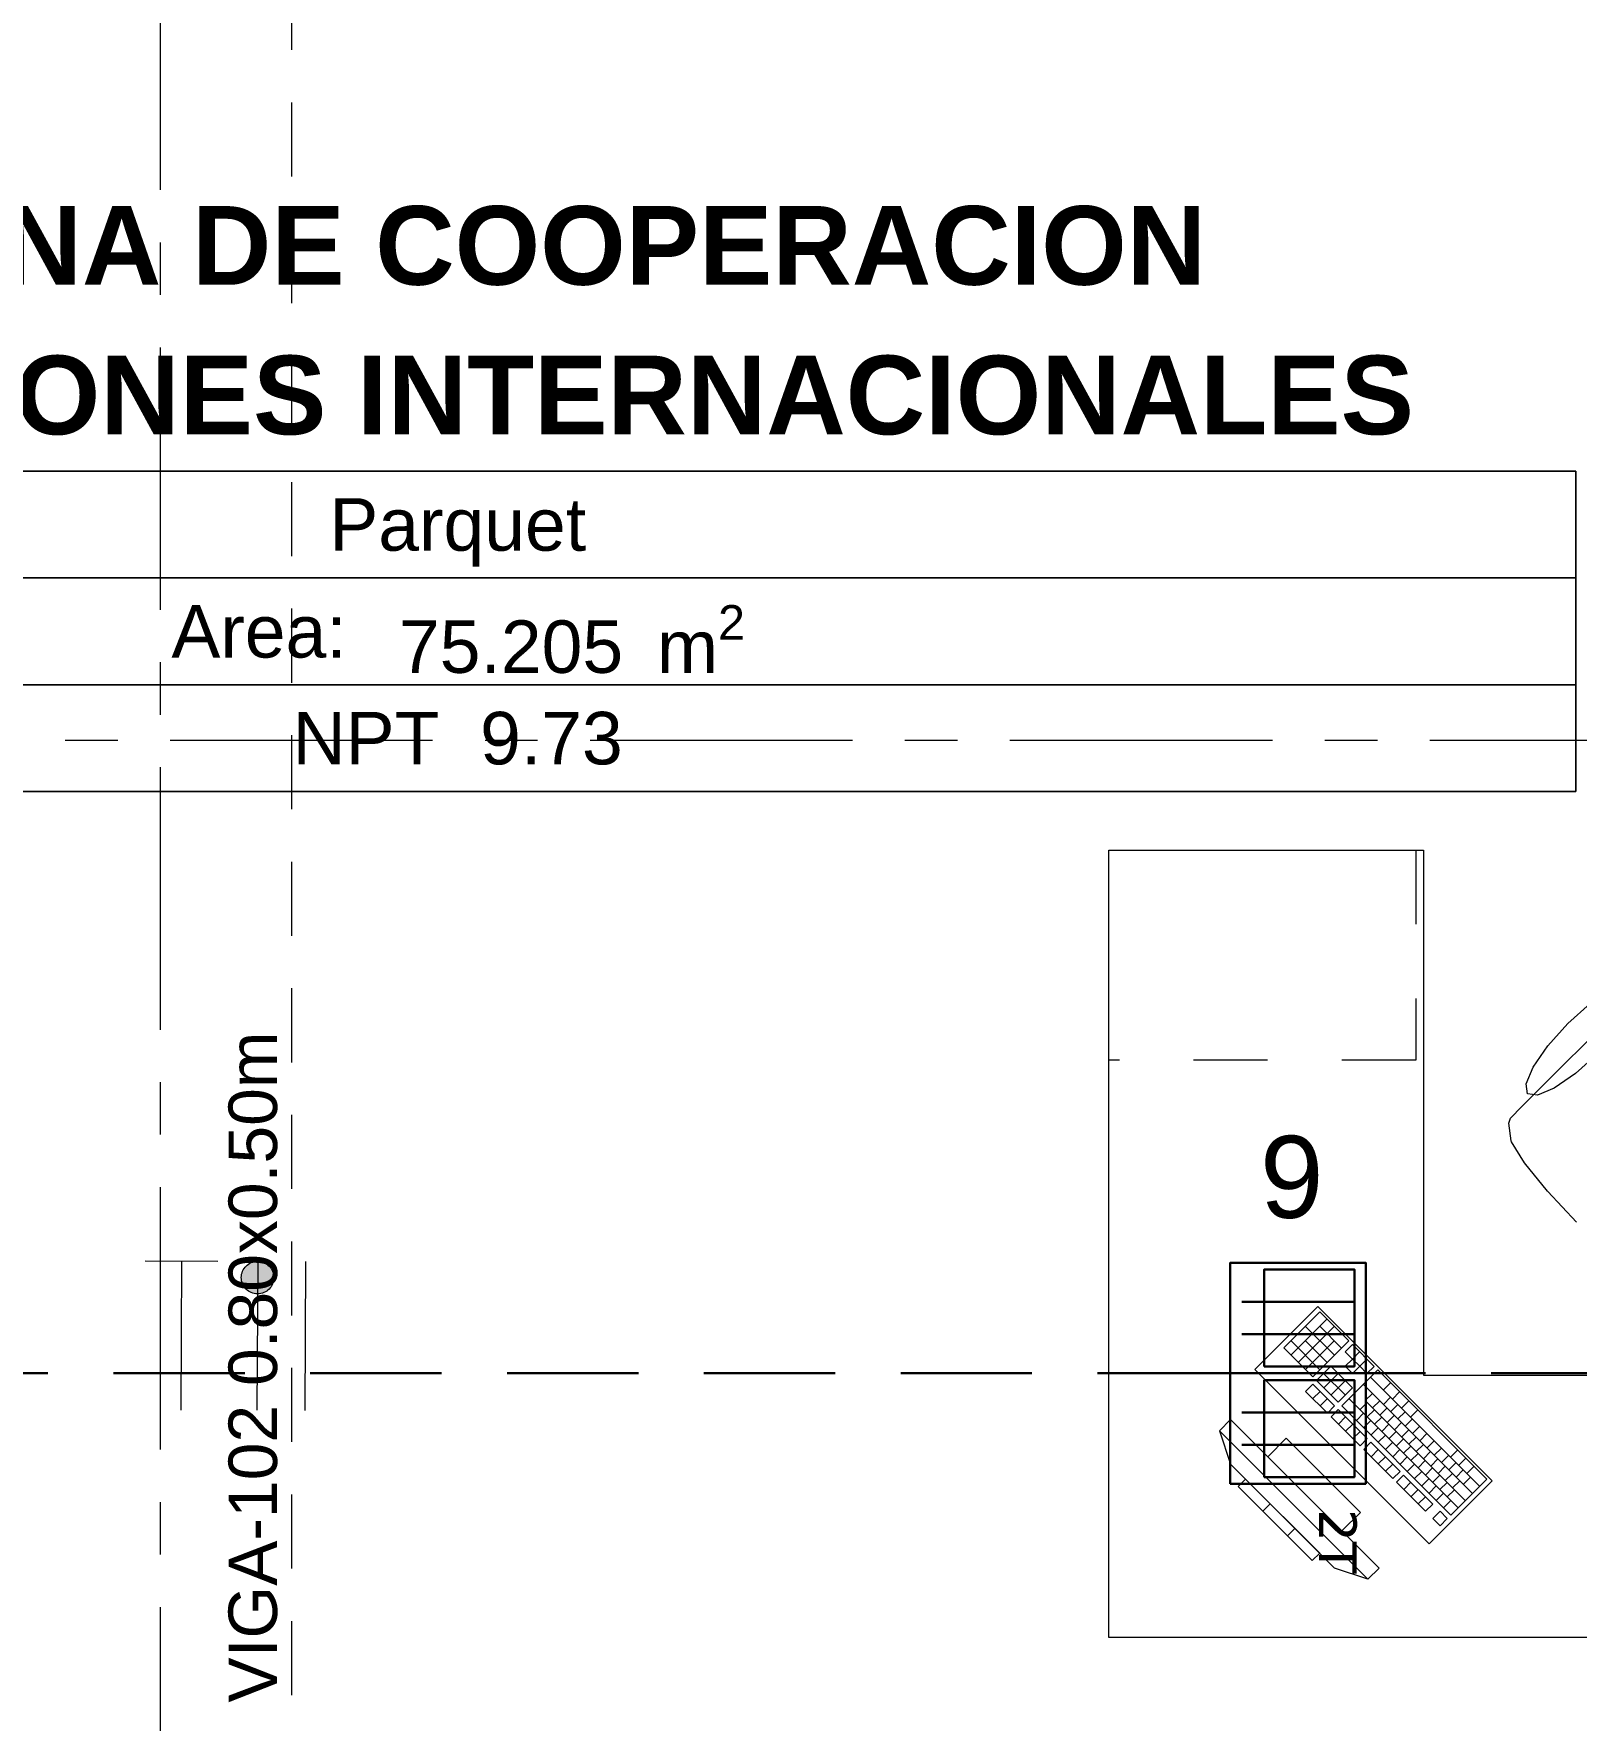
# Model space of a CAD drawing. Header units: inches. Extents: x -19 to 5698, y -728 to 92.
# Drawn here: x 208.078 to 211.017, y 8.134 to 11.348 of the extents above; entities that cross this region are included whole.
import ezdxf

# ---------------------------------------------------------------- set-up
doc = ezdxf.new("R2010")
doc.units = ezdxf.units.IN
doc.header["$MEASUREMENT"] = 0
for name, pattern in [('HIDDEN', [0.375, 0.25, -0.125]), ('Hidden Line', [0.195611, 0.141111, -0.0545]), ('Punto & Raya', [0.65, 0.5, -0.075, 0, -0.075]), ('Rayas', [0.282222, 0.141111, -0.141111]), ('RAYITAS', [0.375, 0.25, -0.125])]:
    doc.linetypes.add(name, pattern=pattern)
doc.layers.get('0').update_dxf_attribs({"color": 61})
for name, color, linetype, lineweight in [('00 conduct tomacorr', 120, 'HIDDEN', 30), ('00 IE LUZ EMERGENCIA', 253, 'Continuous', 0), ('T-TECHO-E', 150, 'Continuous', 20), ('TOMACORRIENTE', 22, 'RAYITAS', 9)]:
    doc.layers.add(name, color=color, linetype=linetype, lineweight=lineweight)
for name, color, linetype in [('02 _ ARQ _ ALB _ Ejes Generales', 251, 'Continuous'), ('02 _ ARQ _ ZON _ Espacio.3D', 7, 'Continuous'), ('08 _ STR _ EXT _ 09 Vigas', 251, 'Continuous'), ('Interior - Mobiliario', 7, 'Continuous'), ('Marcador - Secciones', 7, 'Continuous'), ('Notas - Etiquetas', 7, 'Continuous')]:
    doc.layers.add(name, color=color, linetype=linetype)
doc.styles.add('Annotative', font='arial.ttf')
doc.styles.add('Estilo_Generado_1', font='swisseb.ttf')
doc.styles.add('Estilo_Generado_4', font='swisse.ttf')
doc.styles.add('Estilo_Generado_7', font='swisse.ttf')

# ---------------------------------------------------------------- blocks, each defined once
blk = doc.blocks.new('CAJA POP UP 6 MODULOS')
at = {"layer": '00 conduct tomacorr', "linetype": 'Continuous'}
for p, q in [((-0.095, -0.165), (-0.095, -0.0151)), ((-0.052, -0.165), (-0.052, -0.0151)), ((0.052, -0.165), (0.052, -0.0151)), ((0.095, -0.165), (0.095, -0.0151)), ((0, -0.165), (0, -0.18))]:
    blk.add_line(p, q, dxfattribs=at)
for points in [[(-0.147, 0), (0.147, 0), (0.147, -0.18), (-0.147, -0.18)], [(0, 0), (0.147, 0), (0.147, -0.18), (0, -0.18)]]:
    blk.add_lwpolyline(points, close=True, dxfattribs=at)
for points in [[(-0.138, -0.045), (-0.009, -0.045), (-0.009, -0.165), (-0.138, -0.165), (-0.138, -0.045)], [(0.009, -0.045), (0.138, -0.045), (0.138, -0.165), (0.009, -0.165), (0.009, -0.045)]]:
    blk.add_lwpolyline(points, dxfattribs=at)
at = {"color": 1, "insert": (-0.1807, -0.168), "char_height": 0.05, "attachment_point": 1, "rotation": 180}
blk.add_mtext_dynamic_manual_height_columns('{\\fVerdana|b0|i0|c0|p34;2T}', width=0.000481, gutter_width=0.1561, heights=[0], dxfattribs=at)
blk = doc.blocks.new('a')
at = {"layer": 'TOMACORRIENTE', "ltscale": 0.05}
h = blk.add_hatch(color=4, dxfattribs=at)
edge = h.paths.add_edge_path()
edge.add_arc((0, 0.0752), 0.0211, 0, 360)
at = {"layer": 'TOMACORRIENTE', "color": 4}
for p, q in [((-0.1455, 0.0963), (-0.0515, 0.0963)), ((-0.0985, 0.0963), (-0.0985, -0.0966)), ((0, 0.0963), (0, -0.0963)), ((0.0623, -0.0963), (0.0623, 0.0963))]:
    blk.add_line(p, q, dxfattribs=at)
blk.add_circle((0, 0.0752), 0.0211, dxfattribs=at)
blk = doc.blocks.new('CABLE 3FACE')
at = {"layer": 'T-TECHO-E', "rotation": 59.94170052614085}
blk.add_blockref('a', (0, 0), dxfattribs=at)

msp = doc.modelspace()

# ---------------------------------------------------------------- linework, layer by layer
at = {"layer": '00 conduct tomacorr'}
msp.add_line((206.7304, 8.7954, 0.0002), (217.5407, 8.7954, 0.0002), dxfattribs=at)
at = {"layer": '02 _ ARQ _ ALB _ Ejes Generales', "color": 251, "linetype": 'Punto & Raya', "lineweight": 13, "true_color": 0x636466}
msp.add_line((208.32, 3.05), (208.32, 44.9), dxfattribs=at)
at = {"layer": '02 _ ARQ _ ZON _ Espacio.3D', "color": 251, "linetype": 'Continuous', "lineweight": 13}
for p, q in [((211.0168, 10.5144), (206.7558, 10.5144)), ((206.7558, 10.5144), (211.0168, 10.5144)), ((211.0168, 9.9037), (211.0168, 10.5144)), ((211.0168, 10.5144), (211.0168, 10.3108)), ((211.0168, 10.3108), (206.7558, 10.3108)), ((206.7558, 10.3108), (211.0168, 10.3108)), ((211.0168, 10.3108), (211.0168, 10.1073)), ((211.0168, 10.1073), (206.7558, 10.1073)), ((206.7558, 10.1073), (211.0168, 10.1073)), ((211.0168, 10.1073), (211.0168, 9.9037)), ((206.7558, 9.9037), (211.0168, 9.9037)), ((211.0168, 9.9037), (206.7558, 9.9037))]:
    msp.add_line(p, q, dxfattribs=at)
at = {"layer": '08 _ STR _ EXT _ 09 Vigas', "color": 251, "linetype": 'Hidden Line', "lineweight": 13, "true_color": 0x636466}
msp.add_line((208.57, 7.7), (208.57, 16.9), dxfattribs=at)
at = {"layer": 'Interior - Mobiliario', "color": 175, "linetype": 'Rayas', "lineweight": 13}
for p, q in [((210.7116, 9.7919), (210.7116, 9.3919)), ((210.7116, 9.3919), (210.1266, 9.3919))]:
    msp.add_line(p, q, dxfattribs=at)
at = {"layer": 'Interior - Mobiliario', "color": 175, "linetype": 'Continuous', "lineweight": 13}
for p, q in [((210.9394, 9.329), (211.0873, 9.4769)), ((210.9139, 9.3035), (210.9394, 9.329)), ((210.892, 9.2815), (210.9139, 9.3035)), ((210.8891, 9.2722), (210.892, 9.2815)), ((210.8931, 9.2383), (210.8891, 9.2722)), ((210.894, 9.2362), (210.8931, 9.2383)), ((210.9189, 9.1962), (210.894, 9.2362)), ((210.9625, 9.1425), (210.9189, 9.1962)), ((210.9632, 9.1417), (210.9625, 9.1425)), ((211.018, 9.0833), (210.9632, 9.1417)), ((210.5286, 8.9124), (210.46, 8.8438)), ((210.584, 8.857), (210.5286, 8.9124)), ((210.5424, 8.8985), (210.4738, 8.83)), ((210.5563, 8.8847), (210.4877, 8.8161)), ((210.5565, 8.8296), (210.5011, 8.885)), ((210.5702, 8.8433), (210.5287, 8.8848)), ((210.46, 8.8438), (210.5154, 8.7884)), ((210.5291, 8.8021), (210.4737, 8.8575)), ((210.5428, 8.8158), (210.5013, 8.8574)), ((210.5564, 8.8571), (210.5015, 8.8023)), ((210.5154, 8.7884), (210.584, 8.857)), ((210.5909, 8.8501), (210.5772, 8.8364)), ((210.6324, 8.8085), (210.5909, 8.8501)), ((210.5497, 8.8089), (210.5223, 8.7815)), ((210.5913, 8.7674), (210.5497, 8.8089)), ((210.5772, 8.8364), (210.591, 8.8225)), ((210.591, 8.8225), (210.5773, 8.8088)), ((210.5773, 8.8088), (210.5911, 8.7949)), ((210.6047, 8.8362), (210.591, 8.8225)), ((210.6049, 8.8087), (210.591, 8.8225)), ((210.5911, 8.7949), (210.6049, 8.8087)), ((210.6186, 8.8224), (210.6049, 8.8087)), ((210.6049, 8.8087), (210.6187, 8.7948)), ((210.6187, 8.7948), (210.6324, 8.8085)), ((210.5155, 8.7746), (210.5017, 8.7609)), ((210.557, 8.7331), (210.5155, 8.7746)), ((210.5223, 8.7815), (210.5638, 8.74)), ((210.5776, 8.7537), (210.536, 8.7952)), ((210.5636, 8.7951), (210.5362, 8.7677)), ((210.5774, 8.7812), (210.55, 8.7538)), ((210.6393, 8.8016), (210.5708, 8.733)), ((210.8196, 8.5665), (210.6119, 8.7742)), ((210.8333, 8.5802), (210.6256, 8.7879)), ((210.8471, 8.5939), (210.6393, 8.8016)), ((210.6636, 8.7774), (210.6499, 8.7637)), ((210.5017, 8.7609), (210.5433, 8.7194)), ((210.5293, 8.7608), (210.5156, 8.7471)), ((210.5431, 8.7469), (210.5294, 8.7332)), ((210.5638, 8.74), (210.5913, 8.7674)), ((210.7922, 8.539), (210.5845, 8.7467)), ((210.6292, 8.7569), (210.6155, 8.7432)), ((210.8059, 8.5527), (210.6155, 8.7432)), ((210.6431, 8.743), (210.6294, 8.7293)), ((210.6637, 8.7498), (210.65, 8.7361)), ((210.6809, 8.7601), (210.6672, 8.7463)), ((210.6982, 8.7427), (210.6845, 8.729)), ((210.5433, 8.7194), (210.557, 8.7331)), ((210.5639, 8.7262), (210.5502, 8.7125)), ((210.5502, 8.7125), (210.6056, 8.6571)), ((210.6193, 8.6708), (210.5639, 8.7262)), ((210.5778, 8.7123), (210.5641, 8.6986)), ((210.5708, 8.733), (210.7785, 8.5253)), ((210.6122, 8.7191), (210.5985, 8.7053)), ((210.619, 8.7397), (210.6053, 8.726)), ((210.6328, 8.7258), (210.6191, 8.7121)), ((210.6467, 8.712), (210.633, 8.6983)), ((210.6569, 8.7292), (210.6432, 8.7155)), ((210.6708, 8.7153), (210.6571, 8.7016)), ((210.6776, 8.736), (210.6638, 8.7222)), ((210.6914, 8.7221), (210.6777, 8.7084)), ((210.7155, 8.7254), (210.7018, 8.7117)), ((210.3589, 8.7071), (210.3377, 8.6859)), ((210.3377, 8.6859), (210.6205, 8.403)), ((210.3377, 8.6859), (210.3589, 8.6222)), ((210.6417, 8.4242), (210.3589, 8.7071)), ((210.5916, 8.6985), (210.5779, 8.6848)), ((210.6055, 8.6846), (210.5917, 8.6709)), ((210.626, 8.7052), (210.6123, 8.6915)), ((210.6399, 8.6914), (210.6262, 8.6776)), ((210.6537, 8.6775), (210.64, 8.6638)), ((210.6605, 8.6981), (210.6468, 8.6844)), ((210.6744, 8.6843), (210.6606, 8.6706)), ((210.6846, 8.7015), (210.6709, 8.6878)), ((210.6985, 8.6876), (210.6847, 8.6739)), ((210.7053, 8.7083), (210.6915, 8.6946)), ((210.7191, 8.6944), (210.7054, 8.6807)), ((210.7329, 8.6806), (210.7192, 8.6669)), ((210.465, 8.6717), (210.4296, 8.6364)), ((210.6064, 8.5303), (210.465, 8.6717)), ((210.6056, 8.6571), (210.6193, 8.6708)), ((210.6262, 8.6639), (210.6125, 8.6501)), ((210.6125, 8.6501), (210.6679, 8.5948)), ((210.6816, 8.6085), (210.6262, 8.6639)), ((210.6401, 8.65), (210.6264, 8.6363)), ((210.6676, 8.6637), (210.6539, 8.6499)), ((210.6814, 8.6498), (210.6677, 8.6361)), ((210.6882, 8.6705), (210.6745, 8.6567)), ((210.7021, 8.6566), (210.6883, 8.6429)), ((210.7123, 8.6738), (210.6986, 8.6601)), ((210.7262, 8.6599), (210.7124, 8.6462)), ((210.74, 8.6461), (210.7263, 8.6324)), ((210.7468, 8.6667), (210.7331, 8.653)), ((210.7606, 8.6529), (210.7469, 8.6392)), ((210.7917, 8.6493), (210.778, 8.6356)), ((210.5569, 8.4242), (210.3589, 8.6222)), ((210.4296, 8.6364), (210.571, 8.4949)), ((210.6539, 8.6362), (210.6402, 8.6225)), ((210.6678, 8.6223), (210.6541, 8.6086)), ((210.6953, 8.636), (210.6816, 8.6223)), ((210.7091, 8.6221), (210.6954, 8.6084)), ((210.7159, 8.6428), (210.7022, 8.629)), ((210.7298, 8.6289), (210.716, 8.6152)), ((210.7436, 8.6151), (210.7299, 8.6013)), ((210.7539, 8.6322), (210.7401, 8.6185)), ((210.7677, 8.6184), (210.754, 8.6047)), ((210.7745, 8.639), (210.7608, 8.6253)), ((210.7883, 8.6252), (210.7746, 8.6115)), ((210.8072, 8.6337), (210.7935, 8.62)), ((210.8228, 8.6181), (210.8091, 8.6044)), ((210.3872, 8.5939), (210.373, 8.5798)), ((210.5286, 8.4525), (210.3872, 8.5939)), ((210.6679, 8.5948), (210.6816, 8.6085)), ((210.6885, 8.6015), (210.6748, 8.5878)), ((210.6748, 8.5878), (210.7302, 8.5324)), ((210.7439, 8.5462), (210.6885, 8.6015)), ((210.7024, 8.5877), (210.6887, 8.574)), ((210.723, 8.6083), (210.7092, 8.5946)), ((210.7368, 8.5944), (210.7231, 8.5807)), ((210.7507, 8.5806), (210.7369, 8.5669)), ((210.7574, 8.6012), (210.7437, 8.5875)), ((210.7713, 8.5874), (210.7576, 8.5737)), ((210.7815, 8.6045), (210.7678, 8.5908)), ((210.7785, 8.5253), (210.8471, 8.5939)), ((210.7954, 8.5907), (210.7817, 8.577)), ((210.8022, 8.6113), (210.7885, 8.5976)), ((210.816, 8.5975), (210.8023, 8.5838)), ((210.373, 8.5798), (210.5145, 8.4384)), ((210.7162, 8.5739), (210.7025, 8.5601)), ((210.7301, 8.56), (210.7164, 8.5463)), ((210.7645, 8.5667), (210.7508, 8.553)), ((210.7784, 8.5529), (210.7646, 8.5392)), ((210.7851, 8.5735), (210.7714, 8.5598)), ((210.4343, 8.5468), (210.4202, 8.5326)), ((210.571, 8.4949), (210.6064, 8.5303)), ((210.7302, 8.5324), (210.7439, 8.5462)), ((210.7578, 8.5323), (210.7441, 8.5186)), ((210.7441, 8.5186), (210.7579, 8.5047)), ((210.7716, 8.5185), (210.7578, 8.5323)), ((210.7579, 8.5047), (210.7716, 8.5185)), ((210.4815, 8.4996), (210.4673, 8.4855)), ((210.5145, 8.4384), (210.5286, 8.4525)), ((210.6205, 8.403), (210.5569, 8.4242)), ((210.6205, 8.403), (210.6417, 8.4242))]:
    msp.add_line(p, q, dxfattribs=at)
at = {"layer": 'Interior - Mobiliario', "color": 175, "linetype": 'Continuous', "lineweight": 13, "flags": 128}
for points in [[(210.1266, 8.2919), (210.1266, 9.7919), (210.7266, 9.7919), (210.7266, 8.7919), (211.4266, 8.7919), (211.4266, 8.2919)], [(211.0015, 9.4618), (211.044, 9.4999), (211.0843, 9.5279), (211.1164, 9.5415), (211.1353, 9.5387), (211.1382, 9.5198), (211.1246, 9.4877), (211.0966, 9.4473), (211.0584, 9.4048), (211.0159, 9.3667), (210.9756, 9.3387), (210.9435, 9.3251), (210.9246, 9.3279), (210.9217, 9.3468), (210.9353, 9.3789), (210.9634, 9.4193)], [(210.7372, 8.4702), (210.8574, 8.5904), (210.5251, 8.9227), (210.4049, 8.8025)]]:
    msp.add_lwpolyline(points, close=True, dxfattribs=at)
at = {"layer": 'Marcador - Secciones', "color": 251, "linetype": 'Punto & Raya', "lineweight": 13, "true_color": 0x636466}
msp.add_line((189.9384, 10.0018), (231.3507, 10.0018), dxfattribs=at)

# ---------------------------------------------------------------- block references
at = {"layer": '00 conduct tomacorr'}
for name, p, xscale, yscale, zscale, rotation in [('CABLE 3FACE', (208.5045, 8.8669, 0.0002), 1.47256122672843, 1.47256122672843, 1.47256122672843, 299.7894777823319), ('CAJA POP UP 6 MODULOS', (210.3583, 8.7954, 0.0002), 1.432830642179531, 1.432830642179531, 1.432830642179531, 89.99999999999997)]:
    msp.add_blockref(name, p, dxfattribs=dict(at, xscale=xscale, yscale=yscale, zscale=zscale, rotation=rotation))

# ---------------------------------------------------------------- texts
at = {"layer": '00 IE LUZ EMERGENCIA', "style": 'Annotative'}
msp.add_attdef('9', (210.4147, 9.0915, 0), '', height=0.1562, dxfattribs=at)
at = {"layer": '02 _ ARQ _ ZON _ Espacio.3D', "color": 251, "lineweight": 25, "attachment_point": 2}
for s, insert, char_height, style in [('\\A1;{\\pqc;\\pt0;\\fSwis721 Ex BT|b1|i0|c0|p34;OFICINA DE COOPERACION}', (208.8863, 11.0193), 0.15, 'Estilo_Generado_1'), ('\\A1;{\\pqc;\\pt0;\\fSwis721 Ex BT|b1|i0|c0|p34;Y RELACIONES INTERNACIONALES}', (208.8863, 10.7343), 0.15, 'Estilo_Generado_1'), ('\\A1;{\\pqc;\\pt0;\\fSwis721 Ex BT|b0|i0|c238|p34;Parquet}', (208.8863, 10.4626), 0.1, 'Estilo_Generado_7'), ('\\A1;{\\pqc;\\pt0;\\fSwis721 Ex BT|b0|i0|c238|p34;Area: }', (208.5078, 10.259), 0.1, 'Estilo_Generado_7'), ('\\A1;{\\pqc;\\pt0,0.3;\\fSwis721 Ex BT|b0|i0|c238|p34;75.205\\fSwis721 Ex BT|b0|i0|c238|p34;\\A1{\\H.66x;\\S^  ;}\\fSwis721 Ex BT|b0|i0|c238|p34; m\\fSwis721 Ex BT|b0|i0|c238|p34;\\A1{\\H.66x;\\S2^  ;}}', (209.1039, 10.259), 0.1, 'Estilo_Generado_7'), ('\\A1;{\\pqc;\\pt0;\\fSwis721 Ex BT|b0|i0|c238|p34;NPT  9.73}', (208.8863, 10.0555), 0.1, 'Estilo_Generado_7')]:
    msp.add_mtext(s, dxfattribs=dict(at, insert=insert, char_height=char_height, style=style))
at = {"layer": 'Notas - Etiquetas', "color": 171, "linetype": 'Continuous', "lineweight": 13, "insert": (208.5434, 8.1678), "char_height": 0.0925, "attachment_point": 7, "rotation": 90, "style": 'Estilo_Generado_4'}
msp.add_mtext('\\A1;{\\pql;\\fSwis721 Ex BT|b0|i0|c0|p34;VIGA-102\\fSwis721 Ex BT|b0|i0|c0|p34; \\fSwis721 Ex BT|b0|i0|c0|p34;0.80\\fSwis721 Ex BT|b0|i0|c0|p34;x\\fSwis721 Ex BT|b0|i0|c0|p34;0.50\\fSwis721 Ex BT|b0|i0|c0|p34;m}', dxfattribs=at)

doc.saveas('drawing.dxf')
